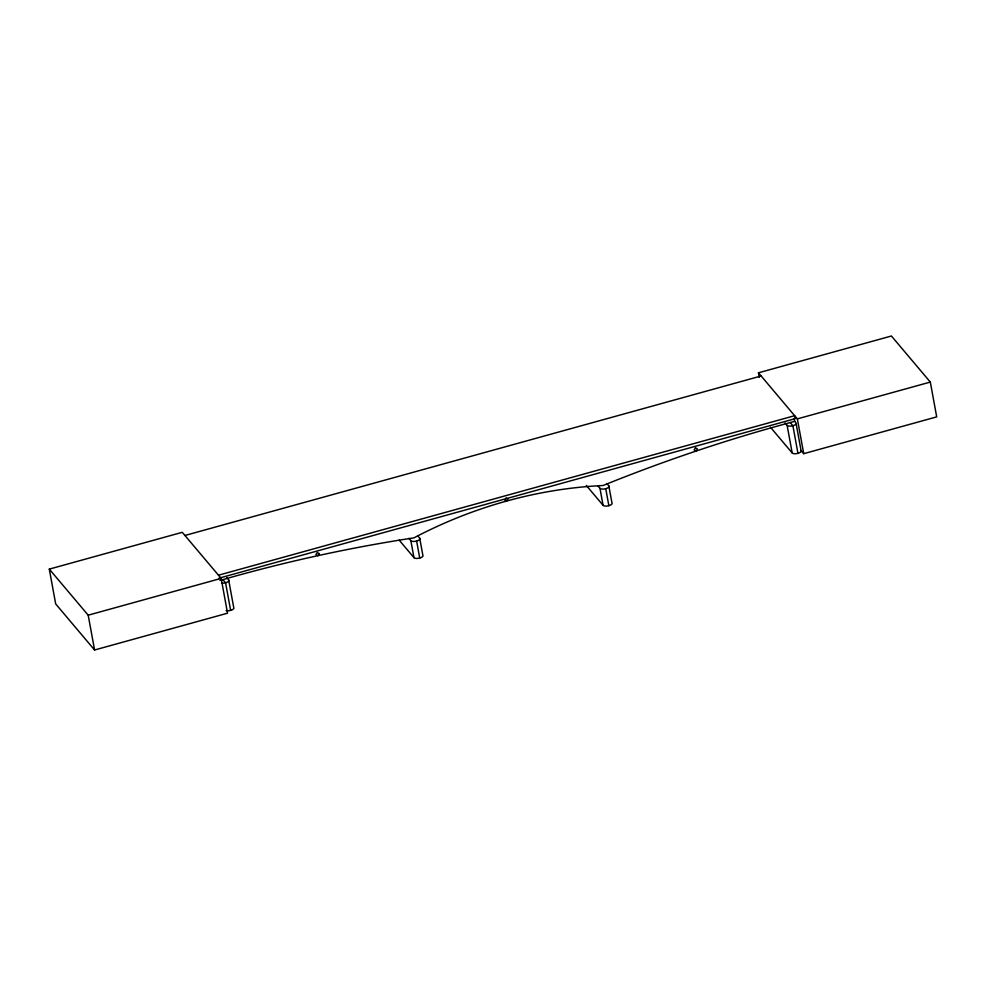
<?xml version="1.0" encoding="UTF-8"?>
<svg xmlns="http://www.w3.org/2000/svg" width="986" height="986" viewBox="0 0 986 986"><rect width="100%" height="100%" fill="white"/><g stroke="black" fill="none" stroke-linecap="round" stroke-linejoin="round"><path stroke-width="1.48" d="M49.3 569.119L182.262 532.317L221.16 578.375L227.544 613.193L94.582 649.996L55.684 603.925L49.3 569.119L88.198 615.19L94.582 649.996M759.282 377.355L758.456 372.807L891.418 336.004L930.316 382.075L936.7 416.881L803.738 453.683L801.051 450.516L796.257 424.374M184.949 535.484L761.13 375.986M218.473 575.208L794.667 415.698L795.209 418.668L219.028 578.178M88.198 615.19L221.16 578.375M758.456 372.807L797.341 418.877L930.316 382.075M219.927 580.421L222.898 579.608A1489.106 1335.204 -40.2 0 1 317.862 555.673L318.047 555.636A1490.881 1336.794 -40.2 0 1 413.947 537.863A433.285 388.509 -40.2 0 1 603.05 485.519A1533.378 1374.903 -40.2 0 1 695.906 451.12L696.091 451.058A1531.615 1373.313 -40.2 0 1 790.217 422.563L794.642 421.33L795.985 422.92A4.696 1.849 -10.4 0 1 792.892 425.73A4.696 1.849 -10.4 0 1 787.124 425.373L785.152 423.031M505.966 497.893L507.926 499.027L506.557 501.085L504.598 499.951M222.848 579.62L225.572 582.788L230.638 610.371M790.217 422.55L792.892 425.73L797.957 453.326A4.696 1.849 -10.4 0 1 792.189 452.968L770.497 427.271M606.858 483.547L608.83 485.876L611.949 502.86A4.696 1.849 -10.4 0 1 608.855 505.682A4.696 1.849 -10.4 0 1 603.075 505.313L586.313 485.457M597.997 485.999L599.969 488.329L603.075 505.313M417.744 535.891L419.716 538.233L422.834 555.204A4.696 1.849 -10.4 0 1 419.74 558.027A4.696 1.849 -10.4 0 1 413.972 557.669L399.182 540.143M408.882 538.344L410.854 540.685L413.972 557.669M226.694 577.636L228.666 579.965L233.731 607.561A4.696 1.849 -10.4 0 1 231.735 610.001A4.696 1.849 -10.4 0 1 226.127 610.642M797.341 418.877L803.738 453.683M794.124 418.495L794.642 421.33M787.124 425.373L792.189 452.968M608.83 485.876A4.696 1.849 -10.4 0 1 605.737 488.699L608.855 505.682M419.716 538.233A4.696 1.849 -10.4 0 1 416.634 541.043L419.74 558.027M228.666 579.965A4.696 1.849 -10.4 0 1 226.928 582.307A4.696 1.849 -10.4 0 1 221.53 583.133M416.634 541.043A4.696 1.849 -10.4 0 1 410.854 540.685M605.737 488.699A4.696 1.849 -10.4 0 1 599.969 488.329M801.051 450.516A4.696 1.849 -10.4 0 1 797.957 453.326M319.23 553.627L317.862 555.673L315.902 554.551L317.27 552.505L319.23 553.627M695.5 447.878L694.132 449.924L696.091 451.058L697.459 449.012L695.5 447.878"/></g></svg>
